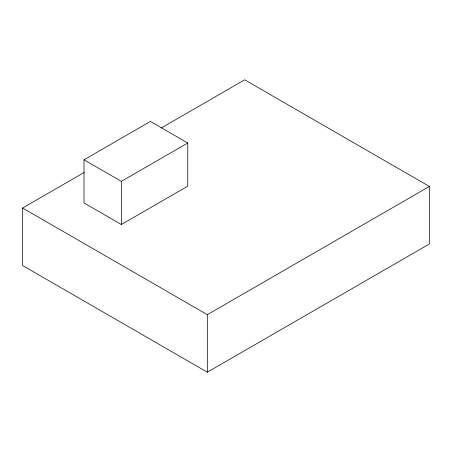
<?xml version="1.0" encoding="UTF-8"?>
<svg xmlns="http://www.w3.org/2000/svg" width="452" height="452" viewBox="0 0 452 452"><rect width="100%" height="100%" fill="white"/><g stroke="black" fill="none" stroke-linecap="round" stroke-linejoin="round"><path stroke-width="0.68" d="M83.999 159.799L150.414 121.452L187.778 143.024L187.778 186.162L121.356 224.508L83.999 202.937L83.999 159.799L121.356 181.371L187.778 143.024M161.093 128.069L244.679 79.806L429.4 186.456L429.4 243.973L207.321 372.194L22.6 265.544L22.6 208.027L84.219 172.449M22.6 208.027L207.321 314.671L429.4 186.456M207.321 314.671L207.321 372.194M121.356 181.371L121.356 224.508"/></g></svg>
